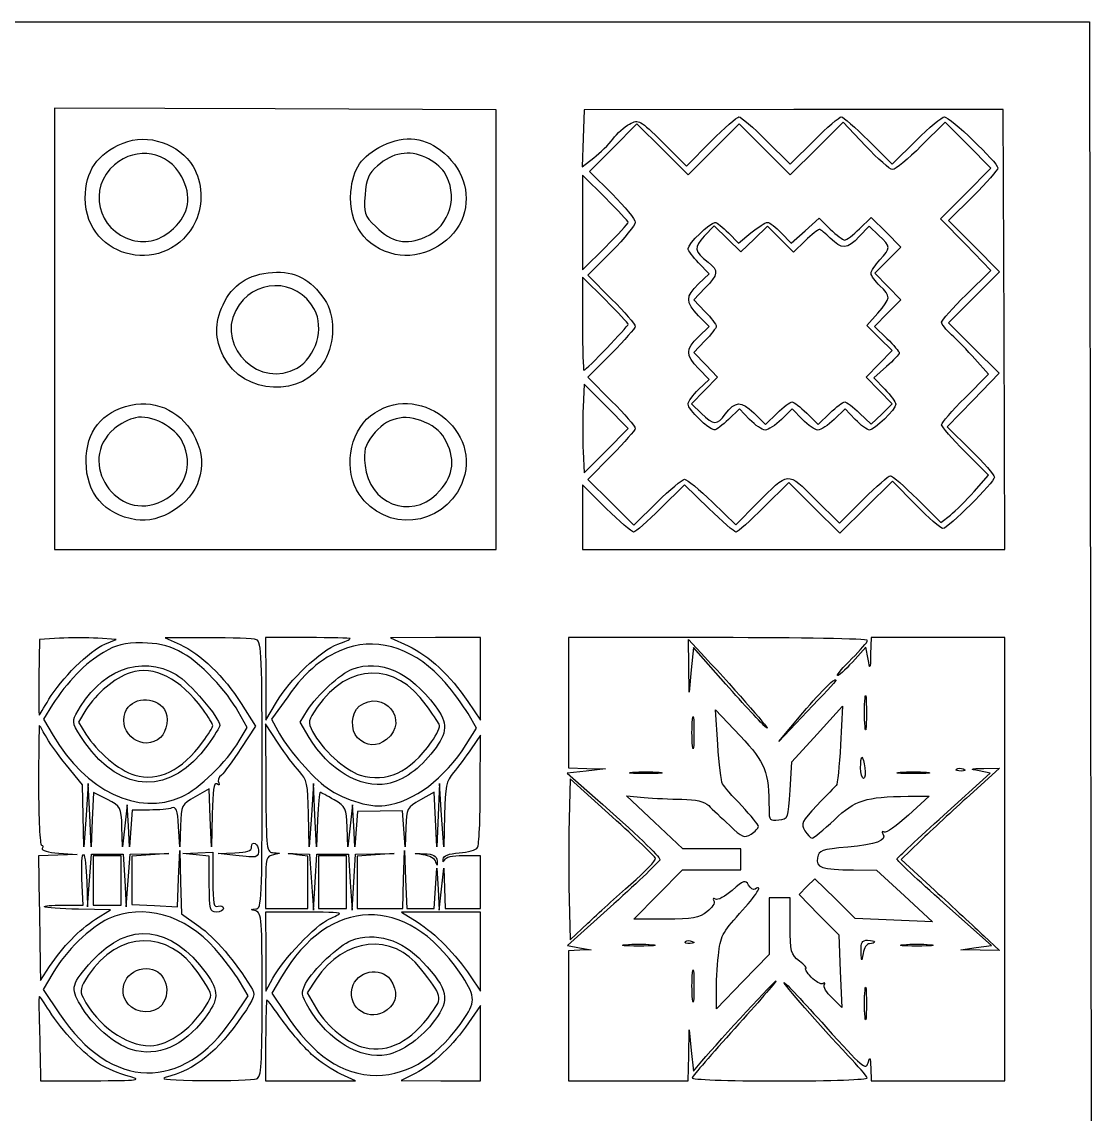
# Model space of a CAD drawing. Extents: x 29 to 164, y -46 to 300.
# Drawn here: x 77.9 to 163.6, y 212.3 to 299.9 of the extents above; entities that cross this region are included whole.
import ezdxf

# ---------------------------------------------------------------- set-up
doc = ezdxf.new("R2010")
doc.units = 0
doc.layers.get('0').update_dxf_attribs({"linetype": 'CONTINUOUS'})

msp = doc.modelspace()

# ---------------------------------------------------------------- linework, layer by layer
at = {"color": 7}
for points in [[(71.787949, 169.835831), (71.787103, 208.076942), (50.619327, 208.149284), (29.451512, 208.221624), (29.451512, 254.080943), (29.451512, 299.940276), (96.479292, 299.940276), (163.507067, 299.940276), (163.546748, 279.126387)], [(98.243136, 292.951127), (80.533646, 293.025831), (80.533689, 275.316387), (80.533734, 257.606942), (98.243181, 257.606914), (115.952623, 257.606858), (115.952623, 275.241626), (115.952623, 292.876395), (98.243136, 292.951127), (98.243136, 292.951127)], [(139.800401, 292.901117), (123.008181, 292.888417), (122.925832, 290.605465), (122.843485, 288.322542), (123.77814, 289.035435)], [(124.779154, 260.91549), (122.86707, 262.812926), (122.86707, 260.209934), (122.86707, 257.606942), (139.802523, 257.606942), (156.737967, 257.606942), (156.665295, 275.260422), (156.592623, 292.91393), (139.800401, 292.90123), (139.800401, 292.901117)], [(145.564214, 289.991942), (143.779517, 291.896942), (141.646526, 289.785045), (139.513536, 287.67312), (137.474271, 289.712373), (135.435013, 291.751654), (133.384372, 289.714687), (131.333734, 287.677748), (129.280519, 289.717256), (127.227302, 291.756763), (125.328872, 289.843663), (123.430445, 287.930591), (125.26542, 286.111923)], [(153.600023, 286.1796), (155.616021, 288.211628), (153.778472, 290.049177), (151.940923, 291.886754), (150.026356, 289.986834)], [(129.304968, 290.256498), (131.207279, 288.36877), (133.167936, 290.344551)], [(137.606095, 290.422924), (139.518181, 288.525488), (141.430265, 290.422924)], [(145.790542, 290.422924), (147.702623, 288.525488), (149.614707, 290.422924)], [(90.738429, 287.512648), (90.738429, 287.512648)], [(111.765842, 287.914392), (111.765842, 287.914392)], [(124.701512, 285.829165), (122.86707, 287.647297), (122.86707, 283.853609), (122.86707, 280.059922), (124.701512, 281.878054)], [(124.701512, 285.829165), (124.701512, 285.829165)], [(153.634313, 278.053039), (155.614892, 279.990523), (153.599459, 282.069033), (151.584025, 284.147572), (153.600023, 286.1796), (153.600023, 286.1796)], [(154.193282, 285.969909), (152.217247, 284.009029), (154.256754, 281.955806), (156.296261, 279.902583), (154.259322, 277.851956), (152.222383, 275.801301), (154.244167, 273.779489), (156.265979, 271.757706), (154.180469, 269.60689), (152.09496, 267.456103), (153.991014, 265.596908)], [(91.867335, 283.972538), (91.867335, 283.972538)], [(113.156763, 283.980722), (113.156763, 283.980722)], [(138.804989, 283.014901), (139.608515, 282.176221), (140.722195, 283.182344), (141.835866, 284.188494), (142.736573, 283.315496)], [(145.084241, 283.349955), (146.020508, 284.257413), (147.209914, 283.068015), (148.399328, 281.878618), (147.348973, 280.828243), (146.298621, 279.777897), (147.34012, 278.711323), (148.381624, 277.64472), (147.334913, 276.572784), (146.288207, 275.500876), (147.277638, 274.541884)], [(140.725734, 282.381961), (139.789747, 281.474786), (138.745, 282.519516), (137.700255, 283.564275), (136.633661, 282.52279), (135.56707, 281.481277), (134.493813, 282.529281), (133.420553, 283.577285), (132.628536, 282.7506)], [(134.566993, 283.019784), (135.365848, 282.185958), (136.377429, 283.019784)], [(146.636475, 282.805718), (145.852549, 283.556768), (145.060329, 282.717411)], [(125.20297, 281.53236), (123.305542, 279.620276), (125.20297, 277.708192)], [(132.182571, 278.916809), (133.031408, 279.730032), (132.182571, 280.605824)], [(124.701512, 277.64472), (122.86707, 279.462852), (122.86707, 275.731564)], [(132.689481, 278.575376), (131.787457, 277.64472), (132.689481, 276.714064)], [(101.373607, 276.881337), (101.373607, 276.881337)], [(124.701512, 277.64472), (124.701512, 277.64472)], [(132.182571, 274.683475), (133.031408, 275.496699), (132.182571, 276.372491)], [(146.654015, 272.502434), (147.695514, 273.569008), (146.685096, 274.579448), (145.674675, 275.58986), (146.547541, 276.583988)], [(132.689481, 274.342043), (131.787457, 273.411387), (132.745799, 272.422621), (133.704144, 271.433856), (132.657096, 270.361581), (131.610052, 269.289306), (132.404556, 268.528124)], [(125.20297, 273.347915), (123.305542, 271.435831), (125.20297, 269.523748)], [(102.201579, 272.774073), (102.201568, 272.774073)], [(145.077301, 268.559535), (146.006631, 267.658795), (146.857582, 268.47405), (147.70853, 269.289306), (146.660523, 270.362568), (145.612516, 271.435831), (146.654015, 272.502434), (146.654015, 272.502434)], [(153.535394, 269.790081), (155.417026, 271.686247), (154.334563, 272.901609)], [(132.182571, 270.450142), (133.031408, 271.263365), (132.182571, 272.139157)], [(147.244867, 272.290118), (146.222664, 271.392623), (147.103753, 270.483557)], [(147.244867, 272.290118), (147.244867, 272.290118)], [(122.92446, 265.467368), (123.008181, 263.755746), (124.768548, 265.545628), (126.528912, 267.335538), (124.768548, 269.113594), (123.008181, 270.89165), (122.92446, 269.035334), (122.92446, 269.035334)], [(136.270543, 268.051338), (135.457308, 268.900178), (134.581527, 268.051338)], [(136.602315, 268.567607), (137.542623, 267.656227), (138.473282, 268.558237)], [(140.503879, 268.051338), (139.690639, 268.900178), (138.814861, 268.051338)], [(140.8453, 268.558237), (141.775959, 267.656227), (142.706615, 268.558237)], [(144.737209, 268.051338), (143.923975, 268.900178), (143.048197, 268.051338)], [(90.808607, 266.230158), (90.808607, 266.230158)], [(111.951282, 266.280704), (111.951282, 266.280704)], [(154.264092, 262.276535), (155.407261, 263.575265), (153.530512, 265.466521)], [(125.2005, 265.160987), (123.300603, 263.24642), (125.141225, 261.405795), (126.981842, 259.56517), (128.852343, 261.408278)], [(92.095131, 263.143945), (92.095131, 263.143945)], [(149.582505, 261.204514), (147.715297, 263.108752), (145.607662, 261.015171), (143.500021, 258.92159), (141.45468, 260.954804), (139.409334, 262.988017), (137.411008, 261.003035)], [(113.158487, 262.828054), (113.158487, 262.828054)], [(132.991104, 260.907023), (131.034471, 262.795993), (129.130908, 260.907023)], [(133.281733, 261.423744), (135.174849, 259.596073), (136.852629, 261.303094)], [(141.52847, 261.664705), (143.469292, 259.738736), (145.381376, 261.636173)], [(149.717774, 261.659879), (151.605954, 259.786178), (152.363438, 260.382005)], [(80.928989, 250.495225), (79.328078, 250.410276), (79.29591, 247.376302)], [(80.928995, 250.495225), (80.928989, 250.495225)], [(84.561494, 250.025776), (85.472628, 250.410276), (84.001266, 250.495225)], [(92.857876, 250.545178), (89.423734, 250.538969), (90.606332, 250.00207)], [(100.853734, 250.551387), (97.46707, 250.551387), (97.473307, 247.235276), (97.479544, 243.919165), (98.334692, 245.385958)], [(100.853759, 250.551387), (100.853734, 250.551387)], [(111.084292, 250.548621), (107.485959, 250.545799), (108.89707, 249.884722)], [(113.672595, 245.426429), (114.682623, 243.926615), (114.682623, 247.238945), (114.682623, 250.551302), (111.084292, 250.54848), (111.084292, 250.548621)], [(133.732623, 250.551387), (121.738181, 250.551387), (121.738181, 245.330276), (121.738181, 240.109165), (123.219848, 240.063162), (124.701512, 240.01716), (123.176366, 239.851496), (121.651223, 239.685831), (123.881921, 237.713578)], [(134.360037, 246.817615), (131.75707, 249.756), (131.594115, 247.966457), (131.43116, 246.176942), (131.393204, 248.293609), (131.355251, 250.410276), (132.685048, 248.979748)], [(145.760474, 248.831581), (145.585959, 249.792886), (144.505683, 248.594825)], [(151.371512, 250.551387), (146.009292, 250.551387), (145.972138, 249.210831)], [(145.981158, 216.04972), (146.009295, 214.991387), (151.371512, 214.991387), (156.733734, 214.991387), (156.733734, 232.771387), (156.733734, 250.551387), (151.371512, 250.551387), (151.371512, 250.551387)], [(93.26876, 247.257289), (93.26876, 247.257289)], [(111.857468, 246.94755), (111.857468, 246.94755)], [(99.233121, 245.81361), (97.937052, 243.99734), (98.434119, 243.074332)], [(80.387063, 245.180359), (79.655848, 244.022035), (80.427838, 242.704734)], [(83.061536, 244.746104), (82.463253, 243.778054), (83.05688, 242.817538)], [(92.429079, 244.804157), (92.429079, 244.804157)], [(95.34457, 242.26458), (95.979341, 243.35472), (95.276563, 244.62472)], [(95.503828, 245.277613), (96.657473, 243.45093), (95.486892, 241.654275)], [(100.954259, 242.551854), (100.239356, 243.771732), (100.834929, 244.735408)], [(110.334109, 245.146493), (110.334109, 245.146493)], [(113.543797, 241.973384), (114.382928, 243.296554), (113.6941, 244.45454)], [(133.711191, 241.973863), (133.531582, 244.765831), (135.504462, 242.663417)], [(140.888745, 244.62472), (138.610264, 242.225831), (140.545885, 244.529047)], [(139.518181, 238.302293), (139.659292, 240.587644), (141.692647, 242.817849), (143.726007, 245.048054), (143.555376, 241.943609)], [(140.888745, 244.62472), (140.888745, 244.62472)], [(98.470362, 242.084861), (97.450834, 243.637084), (97.482194, 238.486528)], [(114.678305, 238.384646), (114.682623, 242.727933), (113.940037, 241.630201)], [(137.599838, 243.334767), (137.599838, 243.334767)], [(145.520167, 243.432726), (145.52006, 243.432726)], [(89.048734, 242.551798), (89.048734, 242.551798)], [(92.823572, 241.94217), (92.823572, 241.94217)], [(107.159388, 242.382493), (107.159388, 242.382493)], [(131.692588, 241.873054), (131.692588, 241.873054)], [(110.93128, 241.474894), (110.93128, 241.474894)], [(84.778932, 237.563097), (83.66191, 238.132932), (83.565732, 235.946048), (83.469548, 233.759136), (83.359422, 236.299136), (83.249296, 238.839136), (83.073734, 236.299136), (82.898175, 233.759136), (82.844846, 236.247603), (82.791512, 238.736097), (81.504725, 240.315751)], [(155.040401, 240.063191), (156.310401, 240.091526), (153.911512, 237.914576)], [(125.255819, 236.168044), (121.879292, 239.221632), (121.799779, 235.99651)], [(127.94707, 239.639603), (127.94707, 239.639603)], [(145.395967, 239.262498), (145.395967, 239.262498)], [(149.395956, 239.639603), (149.395956, 239.639603)], [(151.842879, 236.316719), (155.559802, 239.685831), (154.665101, 239.860358)], [(153.229465, 239.849238), (153.229465, 239.84921)], [(93.176288, 236.386343), (93.118847, 233.759136), (93.023738, 236.089304), (92.928626, 238.419472), (91.813352, 237.782638)], [(101.627957, 235.946528), (101.53177, 233.759306), (101.421638, 236.299306), (101.311512, 238.839306), (101.135956, 236.299306), (100.960397, 233.759306), (100.907063, 236.424979)], [(111.807069, 236.348074), (111.753735, 233.759165), (111.578176, 236.299165), (111.402616, 238.839165), (111.29249, 236.299165), (111.182362, 233.759165), (111.085971, 235.957648), (110.989581, 238.156159), (109.872769, 237.528468)], [(129.539354, 227.973609), (126.974428, 227.973609), (128.934848, 229.949165), (130.895265, 231.92472), (133.231165, 231.92472), (135.56707, 231.92472), (135.56707, 232.771387), (135.56707, 233.618054), (133.233778, 233.618054), (130.90048, 233.618054), (128.647667, 235.737099), (126.394848, 237.856156), (127.805959, 237.732543)], [(148.972623, 237.824378), (150.665956, 237.846674), (148.993626, 236.310708)], [(88.1454, 236.72247), (86.772121, 236.72247), (86.668469, 235.240803), (86.564811, 233.759136), (86.465162, 235.45247), (86.365512, 237.145803), (86.178181, 235.45247), (85.990845, 233.759136), (85.9434, 235.376179)], [(108.703748, 235.329974), (108.651545, 233.759165), (108.549121, 235.205319), (108.4467, 236.651463), (106.638697, 236.634529), (104.830697, 236.617596), (104.728868, 235.188451), (104.627031, 233.759306), (104.527384, 235.452639), (104.427734, 237.145972), (104.240398, 235.452639), (104.053064, 233.759306), (104.00562, 235.354206)], [(125.255819, 236.168044), (125.255819, 236.168044)], [(90.642547, 235.45247), (90.587006, 233.759136), (90.484444, 235.406422)], [(149.960401, 234.250638), (148.408181, 232.763634), (151.085564, 230.298065)], [(80.879129, 233.261903), (82.368181, 233.157992), (80.815959, 233.105902), (79.263734, 233.053809), (79.321742, 229.173141)], [(83.124588, 230.990813), (83.175433, 228.961359), (83.336257, 231.078025), (83.497076, 233.194692), (84.767076, 233.194692), (86.037076, 233.194692), (86.165382, 231.078025), (86.293692, 228.961359), (86.447605, 231.078025), (86.601523, 233.194692), (88.153745, 233.215746), (89.705965, 233.2368), (88.224298, 233.131107), (86.742634, 233.025415), (86.742634, 231.088024), (86.742634, 229.150634), (88.567418, 229.055999), (90.392196, 228.961361), (90.485524, 231.219139), (90.578853, 233.476917), (90.649521, 230.936917), (90.720181, 228.396917), (92.121053, 227.409139)], [(84.76707, 233.053609), (83.638181, 233.053609), (83.638181, 231.078054), (83.638181, 229.102498), (84.76707, 229.102498), (85.895959, 229.102498), (85.895959, 231.078054), (85.895959, 233.053609), (84.76707, 233.053609), (84.76707, 233.053609)], [(92.951512, 230.778794), (92.951512, 233.019536), (91.893181, 233.130241), (90.834848, 233.240945), (92.034292, 233.28839), (93.233734, 233.335831), (93.233734, 231.08691)], [(95.068181, 233.072092), (93.65707, 233.247154), (94.997623, 233.291494)], [(97.467056, 230.917455), (97.46707, 228.820276), (99.160401, 228.820276), (100.853734, 228.820276), (100.853734, 230.919905), (100.853734, 233.019536), (99.936512, 233.132366)], [(100.00707, 233.219957), (100.994848, 233.194726), (101.148176, 230.936948), (101.301508, 228.67917), (101.430399, 230.936948), (101.559292, 233.194726), (102.829292, 233.194726), (104.099292, 233.194726), (104.252621, 230.936948), (104.405955, 228.67917), (104.534846, 230.936948), (104.663734, 233.194726), (106.215959, 233.21578), (107.768181, 233.236833), (106.286512, 233.131141), (104.804848, 233.025449), (104.804848, 230.922868), (104.804848, 228.820284), (106.639292, 228.820284), (108.473734, 228.820284), (108.531183, 231.148618), (108.588624, 233.476951), (108.683704, 231.148618), (108.778782, 228.820284), (109.882178, 228.820284), (110.985565, 228.820284), (111.087397, 230.443062), (111.189231, 232.06584), (111.290038, 230.372506), (111.390845, 228.679173), (111.578181, 230.372506), (111.765512, 232.06584), (111.812959, 230.443062), (111.860401, 228.820276), (113.271512, 228.820276), (114.682623, 228.820276), (114.682623, 230.936942), (114.682623, 233.053609), (113.292207, 233.053609), (113.292207, 233.053609)], [(102.829292, 233.053609), (101.700401, 233.053609), (101.700401, 230.936942), (101.700401, 228.820276), (102.829292, 228.820276), (103.958181, 228.820276), (103.958181, 230.936942), (103.958181, 233.053609), (102.829292, 233.053609), (102.829292, 233.053609)], [(163.617303, 233.265679), (163.648178, 208.218861), (142.857372, 208.218578)], [(96.690959, 232.991975), (96.690959, 232.991975)], [(111.121029, 232.543735), (111.121029, 232.543735)], [(144.598181, 231.917236), (146.432623, 231.902193), (148.679744, 229.829474), (150.926871, 227.756758), (147.83308, 227.894293), (147.83308, 227.894429)], [(81.214561, 229.10247), (82.836117, 229.10247), (82.743263, 231.193138)], [(147.83308, 227.894429), (144.739292, 228.031961), (143.116015, 229.617223), (141.492735, 231.202485), (140.866577, 230.576325), (140.240416, 229.950164), (141.824826, 228.326886), (143.409241, 226.703609), (143.538022, 223.798608), (143.6668, 220.893607), (142.872525, 221.654575)], [(139.518181, 227.429648), (139.518181, 229.666942), (138.671512, 229.666942), (137.824848, 229.666942), (137.824848, 227.403537), (137.824848, 225.140129), (135.716758, 222.958537), (133.608668, 220.776942), (133.600088, 222.076099)], [(83.832869, 227.964457), (85.01533, 228.728624), (82.451276, 228.768434)], [(125.370644, 229.191725), (121.665334, 225.856942), (122.61898, 225.682428), (123.572623, 225.507913), (122.655401, 225.470761), (121.738181, 225.433609), (121.738181, 220.212498), (121.738181, 214.991387), (126.535959, 214.991387), (131.333734, 214.991387), (131.381178, 217.037498), (131.428623, 219.083609), (131.592845, 217.43483), (131.75707, 215.786048), (132.442622, 216.588164)], [(121.799779, 229.535162), (121.879292, 226.298936), (123.290401, 227.637556)], [(154.758178, 225.482538), (153.205956, 225.518386), (154.432522, 225.687663), (155.659088, 225.856942), (151.843246, 229.243609)], [(93.515959, 228.538054), (93.515959, 228.538054)], [(96.690965, 228.625706), (96.690959, 228.625732)], [(100.430401, 228.538054), (97.46707, 228.538054), (97.479544, 225.363054), (97.492018, 222.188054), (98.040605, 223.22664)], [(100.430401, 228.538054), (100.430401, 228.538054)], [(111.522925, 228.538054), (108.36323, 228.538054), (109.617925, 227.741701)], [(113.864703, 223.417256), (114.68021, 222.188054), (114.681339, 225.363054), (114.682468, 228.538054), (111.52277, 228.538054), (111.522928, 228.538054)], [(155.036675, 226.639595), (156.310401, 225.446693), (154.758178, 225.482538), (154.758178, 225.482538)], [(93.394699, 225.615942), (93.394699, 225.615942)], [(127.382623, 225.810717), (127.382623, 225.810717)], [(131.498363, 226.020324), (131.498363, 226.020335)], [(145.886924, 225.998054), (145.886924, 225.998054)], [(149.678178, 225.810717), (149.678178, 225.810717)], [(79.392295, 224.168624), (79.404853, 223.044776), (80.149144, 224.168624)], [(80.407468, 223.649956), (79.638257, 222.337389), (80.945138, 220.371553)], [(92.047814, 223.663099), (92.047814, 223.663099)], [(109.893309, 224.017618), (109.893309, 224.017618)], [(113.012418, 223.70622), (113.012418, 223.70622)], [(94.856898, 220.031873), (96.056732, 221.817072), (95.362432, 222.990341)], [(98.736596, 223.341597), (97.965559, 222.02592), (98.994891, 220.475631)], [(101.516347, 223.161562), (100.790062, 222.064071), (101.546327, 220.773607)], [(89.137586, 221.082682), (89.137586, 221.082682)], [(109.461512, 215.598944), (108.332623, 215.016333), (111.507623, 215.003858), (114.682623, 214.991384), (114.682623, 218.021505), (114.682623, 221.051627), (113.7239, 219.644283), (113.7239, 219.644283)], [(131.692588, 221.553054), (131.692588, 221.553054)], [(92.586833, 220.025991), (92.586833, 220.025991)], [(107.21314, 220.693653), (107.21314, 220.693653)], [(145.521477, 220.141942), (145.521477, 220.141942)], [(111.015907, 219.836951), (111.015907, 219.836951)], [(97.46707, 218.236942), (97.46707, 214.991387), (101.065401, 214.997596), (104.663734, 215.003805), (103.496178, 215.533976)], [(79.378446, 217.037498), (79.404862, 214.991387), (83.567637, 215.010437)], [(101.154168, 217.125199), (101.154168, 217.125176)], [(84.152339, 216.346367), (84.152339, 216.346364)]]:
    msp.add_lwpolyline(points, dxfattribs=at)
for points in [[(126.643624, 291.738418), (127.387302, 292.136041), (127.441125, 292.106069), (129.304968, 290.256498)], [(133.167936, 290.344551), (134.246301, 291.431248), (135.255816, 292.32036), (135.411306, 292.32036)], [(135.411306, 292.32036), (135.566793, 292.32036), (136.55445, 291.466525), (137.606095, 290.422924)], [(141.430265, 290.422924), (142.481907, 291.466525), (143.462973, 292.32036), (143.610401, 292.32036)], [(143.610401, 292.32036), (143.757831, 292.32036), (144.738897, 291.466525), (145.790542, 290.422924)], [(149.614707, 290.422924), (150.666351, 291.466525), (151.688306, 292.32036), (151.885721, 292.32036)], [(151.885721, 292.32036), (152.316759, 292.32036), (156.167709, 288.634058), (156.16864, 288.220575)], [(86.032721, 290.219978), (87.981841, 291.034387), (90.575867, 290.16486), (91.656933, 288.33479)], [(106.868951, 290.023495), (108.624122, 290.903633), (110.315113, 290.693067), (111.773239, 289.412822)], [(125.298691, 290.540441), (125.620938, 290.976136), (126.226152, 291.515209), (126.643624, 291.738418)], [(83.008605, 285.795665), (83.008605, 287.972642), (83.949862, 289.349718), (86.032721, 290.219978)], [(90.738429, 287.512648), (89.648434, 289.545072), (87.146799, 289.994426), (85.348075, 288.480896)], [(104.303426, 286.303129), (104.459718, 288.187752), (105.121273, 289.14711), (106.868951, 290.023495)], [(123.77814, 289.035435), (124.292196, 289.427526), (124.976447, 290.104775), (125.298691, 290.540441)], [(147.730354, 288.086942), (147.520558, 288.086942), (146.545797, 288.944192), (145.564214, 289.991942)], [(110.301876, 289.058803), (108.979479, 289.686324), (107.621451, 289.455015), (106.442293, 288.401451)], [(111.773239, 289.412822), (113.459266, 287.932482), (113.982762, 285.877086), (113.156763, 283.980722)], [(150.026356, 289.986834), (148.973351, 288.941906), (147.940144, 288.086942), (147.730354, 288.086942)], [(85.348075, 288.480896), (83.175337, 286.652661), (83.98974, 283.183783), (86.767292, 282.435866)], [(91.656933, 288.33479), (92.395746, 287.084066), (92.482388, 285.287862), (91.867335, 283.972538)], [(106.442293, 288.401451), (105.708868, 287.746131), (105.543469, 287.361264), (105.435448, 286.05864)], [(111.765842, 287.914392), (111.530655, 288.27335), (110.871872, 288.788321), (110.301876, 289.058803)], [(90.089598, 283.378516), (91.346043, 284.541244), (91.569258, 285.963502), (90.738429, 287.512648)], [(110.285078, 282.685435), (112.272911, 283.564726), (112.979937, 286.061434), (111.765842, 287.914392)], [(156.16864, 288.220575), (156.168923, 288.061176), (155.280092, 287.048393), (154.193282, 285.969909)], [(91.867335, 283.972538), (89.735251, 279.412955), (83.008605, 280.797284), (83.008605, 285.795665)], [(107.860324, 281.290015), (105.41604, 281.847912), (104.089062, 283.718171), (104.303426, 286.303129)], [(105.435448, 286.05864), (105.312783, 284.579513), (105.356556, 284.449606), (106.293178, 283.512967)], [(126.535959, 283.853609), (126.535959, 283.940195), (125.710459, 284.829195), (124.701512, 285.829165)], [(125.26542, 286.111923), (126.274661, 285.111643), (127.100401, 284.102275), (127.100401, 283.868849)], [(113.156763, 283.980722), (112.333092, 282.08972), (109.860337, 280.833493), (107.860324, 281.290015)], [(127.100401, 283.868849), (127.100401, 283.635423), (126.24656, 282.584004), (125.20297, 281.53236)], [(86.767292, 282.435866), (87.976024, 282.110379), (89.047893, 282.414417), (90.089598, 283.378516)], [(106.293178, 283.512967), (107.562859, 282.243306), (108.735851, 282.000115), (110.285078, 282.685435)], [(124.701512, 281.878054), (125.710459, 282.878023), (126.535959, 283.767023), (126.535959, 283.853609)], [(131.333734, 281.76556), (131.333734, 282.131433), (133.105237, 283.853609), (133.481592, 283.853609)], [(133.481592, 283.853609), (133.639187, 283.853609), (134.127621, 283.478395), (134.566993, 283.019784)], [(136.377429, 283.019784), (136.933799, 283.478395), (137.52681, 283.853609), (137.695237, 283.853609)], [(137.695237, 283.853609), (137.863662, 283.853609), (138.363051, 283.476193), (138.804989, 283.014901)], [(141.847121, 283.289165), (141.745149, 283.289165), (141.240527, 282.88093), (140.725734, 282.381961)], [(142.73808, 282.583609), (142.350022, 282.971665), (141.949094, 283.289165), (141.847121, 283.289165)], [(142.736573, 283.315496), (143.231957, 282.835351), (143.752181, 282.442498), (143.892623, 282.442498)], [(143.892623, 282.442498), (144.033068, 282.442498), (144.569293, 282.850845), (145.084241, 283.349955)], [(132.628536, 282.7506), (131.778482, 281.86335), (131.826471, 281.544213), (132.943236, 280.65812)], [(145.060329, 282.717411), (144.094496, 281.694101), (143.653013, 281.668673), (142.73808, 282.583609)], [(146.714848, 280.863606), (147.59684, 281.815287), (147.593885, 281.888468), (146.636475, 282.805718)], [(132.182571, 280.605824), (131.71571, 281.087493), (131.333734, 281.609378), (131.333734, 281.76556)], [(132.943236, 280.65812), (133.799281, 279.978896), (133.763261, 279.68324), (132.689481, 278.575376)], [(146.009292, 279.769374), (146.009292, 279.95248), (146.326792, 280.444873), (146.714848, 280.863606)], [(94.053719, 277.249299), (94.786535, 278.862932), (96.075627, 279.707285), (98.013063, 279.842667)], [(98.013063, 279.842667), (99.824453, 279.969272), (101.075338, 279.317282), (102.187584, 277.666818)], [(146.714848, 278.773609), (146.326792, 279.138156), (146.009292, 279.586268), (146.009292, 279.769374)], [(101.373607, 276.881337), (99.997816, 279.452015), (96.413718, 279.40003), (95.06392, 276.789813)], [(132.182571, 276.372491), (131.118458, 277.470363), (131.118458, 277.897309), (132.182571, 278.916809)], [(146.547541, 276.583988), (147.60253, 277.785549), (147.613517, 277.929341), (146.714848, 278.773609)], [(163.546748, 279.126387), (163.568479, 267.678748), (163.600342, 247.041417), (163.617303, 233.265679)], [(151.653734, 275.846965), (151.653734, 275.99468), (152.544992, 276.987425), (153.634313, 278.053039)], [(94.074014, 273.141695), (93.380134, 274.501809), (93.37395, 275.752505), (94.053722, 277.249299)], [(99.989739, 272.176044), (101.51835, 273.079014), (102.18871, 275.358297), (101.373607, 276.881337)], [(102.187584, 277.666818), (103.046649, 276.392049), (103.052795, 274.242701), (102.201582, 272.774073)], [(126.530625, 275.677321), (126.53356, 275.759419), (125.710459, 276.64475), (124.701512, 277.64472)], [(125.20297, 277.708192), (126.24656, 276.656547), (127.100401, 275.675486), (127.100401, 275.528054)], [(95.06392, 276.789813), (93.513981, 273.792556), (97.076881, 270.455363), (99.989739, 272.176044)], [(132.689481, 276.714064), (133.1856, 276.202198), (133.591512, 275.668487), (133.591512, 275.528054)], [(122.86707, 275.731564), (122.86707, 273.679357), (122.91835, 272.000276), (122.981023, 272.000276)], [(122.981023, 272.000276), (123.146058, 272.000276), (126.524281, 275.499775), (126.530625, 275.677321)], [(127.100401, 275.528054), (127.100401, 275.380621), (126.24656, 274.39956), (125.20297, 273.347915)], [(133.591512, 275.528054), (133.591512, 275.38762), (133.1856, 274.853909), (132.689481, 274.342043)], [(152.452931, 274.847672), (152.01337, 275.249585), (151.653734, 275.69925), (151.653734, 275.846965)], [(132.182571, 272.139157), (131.118458, 273.23703), (131.118458, 273.663976), (132.182571, 274.683475)], [(147.277638, 274.541884), (147.821828, 274.014439), (148.26707, 273.493965), (148.26707, 273.385253)], [(154.334563, 272.901609), (153.739215, 273.570024), (152.892492, 274.44576), (152.452931, 274.847672)], [(148.26707, 273.385253), (148.26707, 273.276569), (147.807079, 272.783753), (147.244867, 272.290118)], [(102.201568, 272.774073), (100.445149, 269.743712), (95.697994, 269.958426), (94.074014, 273.141695)], [(105.865267, 268.338104), (109.595522, 271.272312), (115.060462, 267.143542), (113.158487, 262.828054)], [(131.333734, 269.262382), (131.333734, 269.468376), (131.71571, 270.002848), (132.182571, 270.450142)], [(147.103753, 270.483557), (147.588354, 269.9836), (147.984848, 269.43688), (147.984848, 269.268675)], [(83.075845, 264.662498), (83.075845, 267.118283), (84.291828, 268.653685), (86.6657, 269.195354)], [(86.6657, 269.195354), (88.776669, 269.677022), (90.919952, 268.571022), (91.851881, 266.519125)], [(122.92446, 269.035334), (122.878418, 268.014367), (122.878418, 266.408776), (122.92446, 265.467368)], [(125.20297, 269.523748), (126.24656, 268.472103), (127.100401, 267.491042), (127.100401, 267.343609)], [(133.436967, 267.210767), (133.003725, 267.224032), (131.333734, 268.853103), (131.333734, 269.262382)], [(134.319783, 268.466176), (135.129781, 269.544801), (135.573759, 269.564529), (136.602315, 268.567607)], [(138.473282, 268.558237), (138.985142, 269.054356), (139.51885, 269.460276), (139.659292, 269.460276)], [(139.659292, 269.460276), (139.799732, 269.460276), (140.333436, 269.054356), (140.8453, 268.558237)], [(142.706615, 268.558237), (143.218476, 269.054356), (143.752181, 269.460276), (143.892623, 269.460276)], [(143.892623, 269.460276), (144.033068, 269.460276), (144.566172, 269.054948), (145.077301, 268.559535)], [(147.984848, 269.268675), (147.984848, 268.868823), (146.277161, 267.202498), (145.867405, 267.202498)], [(151.653734, 267.625831), (151.653734, 267.773264), (152.500485, 268.747157), (153.535394, 269.790081)], [(87.021995, 268.189655), (86.550463, 268.086079), (85.790416, 267.686453), (85.33301, 267.301558)], [(90.808607, 266.230158), (90.231451, 267.446423), (88.266849, 268.463072), (87.021995, 268.189655)], [(104.954053, 262.049967), (103.698604, 263.897506), (104.146133, 266.985836), (105.865267, 268.338104)], [(110.215539, 267.83699), (108.571222, 268.564361), (107.136551, 268.196231), (106.046626, 266.767255)], [(132.404556, 268.528124), (133.384973, 267.588832), (133.654374, 267.580111), (134.319783, 268.466176)], [(85.33301, 267.301558), (82.206191, 264.670513), (85.559231, 259.658529), (89.202703, 261.517272)], [(111.951282, 266.280704), (111.614593, 266.990239), (111.112898, 267.440044), (110.215539, 267.83699)], [(127.100401, 267.343609), (127.100401, 267.196176), (126.245448, 266.213986), (125.2005, 265.160987)], [(134.581527, 268.051338), (134.09985, 267.584486), (133.584798, 267.206223), (133.436967, 267.210767)], [(137.511432, 267.202498), (137.276225, 267.202498), (136.717823, 267.584486), (136.270543, 268.051338)], [(138.814861, 268.051338), (138.333184, 267.584486), (137.746644, 267.202498), (137.511432, 267.202498)], [(141.744765, 267.202498), (141.509561, 267.202498), (140.951159, 267.584486), (140.503879, 268.051338)], [(143.048197, 268.051338), (142.56652, 267.584486), (141.979975, 267.202498), (141.744765, 267.202498)], [(145.867405, 267.202498), (145.693076, 267.202498), (145.184492, 267.584486), (144.737209, 268.051338)], [(153.530512, 265.466521), (152.498284, 266.506707), (151.653734, 267.478398), (151.653734, 267.625831)], [(91.851881, 266.519125), (92.41584, 265.277404), (92.477548, 264.42117), (92.095131, 263.143945)], [(106.046626, 266.767255), (105.403464, 265.924031), (105.3172, 265.586098), (105.43422, 264.368253)], [(89.202703, 261.517272), (91.04212, 262.45569), (91.693119, 264.366165), (90.808607, 266.230158)], [(111.168327, 262.069835), (112.502637, 263.400654), (112.732171, 264.635122), (111.951282, 266.280704)], [(153.991014, 265.596908), (155.033853, 264.574275), (155.887067, 263.599677), (155.887067, 263.43105)], [(87.052774, 260.001118), (84.532964, 260.426822), (83.075845, 262.134718), (83.075845, 264.662498)], [(105.43422, 264.368253), (105.728237, 261.308372), (109.064182, 259.971203), (111.168327, 262.069835)], [(136.852629, 261.303094), (139.417061, 263.912238), (139.274671, 263.901232), (141.52847, 261.664705)], [(92.095131, 263.143945), (91.534144, 261.270328), (88.976409, 259.676111), (87.052774, 260.001118)], [(128.852343, 261.408278), (129.881119, 262.421992), (130.872642, 263.251387), (131.055731, 263.251387)], [(131.055731, 263.251387), (131.238817, 263.251387), (132.240517, 262.428935), (133.281733, 261.423744)], [(145.381376, 261.636173), (146.433018, 262.679774), (147.414082, 263.533609), (147.561512, 263.533609)], [(147.561512, 263.533609), (147.708942, 263.533609), (148.679256, 262.690442), (149.717774, 261.659879)], [(155.887067, 263.43105), (155.887067, 263.020952), (152.179599, 259.300276), (151.770969, 259.300276)], [(113.158487, 262.828054), (111.647077, 259.398715), (107.051752, 258.962907), (104.954053, 262.049967)], [(152.363438, 260.382005), (152.780055, 260.709694), (153.635329, 261.562259), (154.264092, 262.276535)], [(151.770969, 259.300276), (151.59427, 259.300276), (150.609455, 260.157187), (149.582505, 261.204514)], [(126.959292, 259.018054), (126.811862, 259.018054), (125.830796, 259.871889), (124.779154, 260.91549)], [(129.130908, 260.907023), (128.083948, 259.868079), (127.10672, 259.018054), (126.959292, 259.018054)], [(135.180214, 259.018054), (135.052356, 259.018054), (134.067254, 259.868079), (132.991104, 260.907023)], [(137.411008, 261.003035), (136.311928, 259.911287), (135.308072, 259.018054), (135.180214, 259.018054)], [(111.857468, 246.94755), (109.623871, 249.545547), (106.629903, 250.609186), (104.029013, 249.728709)], [(80.090061, 245.603241), (81.027549, 247.202933), (83.375633, 249.52534), (84.561494, 250.025776)], [(84.001266, 250.495225), (83.192019, 250.541932), (81.809497, 250.541932), (80.928995, 250.495225)], [(87.589292, 250.128054), (86.105399, 250.128054), (85.507641, 249.982737), (84.46124, 249.367549)], [(93.26876, 247.257289), (91.217787, 249.398707), (89.774841, 250.128054), (87.589292, 250.128054)], [(90.606332, 250.00207), (92.25431, 249.25387), (94.143675, 247.431251), (95.503828, 245.277613)], [(96.738429, 250.380078), (96.492904, 250.474312), (94.746654, 250.548593), (92.857876, 250.545178)], [(97.184848, 239.514522), (97.184848, 249.005938), (97.134635, 250.228045), (96.738429, 250.380078)], [(98.334689, 245.385958), (99.359898, 247.144428), (101.894733, 249.534343), (103.257209, 250.027018)], [(104.029013, 249.728709), (102.167154, 249.098394), (100.75374, 247.944557), (99.233121, 245.81361)], [(104.240426, 250.466974), (104.240426, 250.5134), (102.716426, 250.551387), (100.853759, 250.551387)], [(103.257209, 250.027018), (103.797975, 250.22257), (104.240426, 250.420549), (104.240426, 250.466974)], [(108.89707, 249.884722), (110.560107, 249.105647), (112.269674, 247.509652), (113.672595, 245.426429)], [(145.72707, 250.327923), (145.72707, 250.450831), (140.32957, 250.551387), (133.732623, 250.551387)], [(144.462988, 248.863867), (145.158229, 249.546196), (145.72707, 250.205016), (145.72707, 250.327923)], [(84.46124, 249.367549), (83.037339, 248.530478), (81.512794, 246.963637), (80.387063, 245.180359)], [(82.244963, 244.382828), (84.125839, 247.934143), (87.45165, 249.254886), (90.304078, 247.583228)], [(104.414639, 248.023974), (106.632745, 248.86731), (109.058981, 247.789786), (111.051986, 245.076276)], [(132.685048, 248.979748), (135.233912, 246.23779), (138.232089, 242.794199), (137.599838, 243.334767)], [(143.312157, 247.509991), (143.249864, 247.572306), (143.767742, 248.181539), (144.462988, 248.863867)], [(145.972138, 249.210831), (145.937921, 247.976137), (145.921208, 247.946194), (145.760474, 248.831581)], [(92.429079, 244.804157), (90.627245, 247.291523), (88.508597, 248.358548), (86.613495, 247.733116)], [(100.834929, 244.735408), (101.568761, 245.922773), (103.461552, 247.661629), (104.414639, 248.023974)], [(110.334109, 245.146493), (107.875849, 248.625559), (104.081456, 248.546424), (101.599043, 244.964318)], [(144.505683, 248.594825), (143.911534, 247.935864), (143.374446, 247.447704), (143.312157, 247.509991)], [(79.29591, 247.376302), (79.278215, 245.707607), (79.283408, 244.342357), (79.307481, 244.342413)], [(86.613495, 247.733116), (85.361407, 247.319886), (83.88477, 246.078108), (83.061536, 244.746104)], [(90.304078, 247.583228), (91.32918, 246.982489), (93.798181, 244.09688), (93.798181, 243.499557)], [(95.276563, 244.62472), (94.890037, 245.32322), (93.986528, 246.507876), (93.26876, 247.257289)], [(140.545885, 244.529047), (142.110573, 246.390867), (143.242261, 247.490292), (143.17715, 247.085303)], [(143.17715, 247.085303), (143.171703, 247.05138), (142.141911, 245.944109), (140.888745, 244.62472)], [(104.969474, 245.044131), (106.908868, 246.51163), (109.069799, 243.885213), (107.159388, 242.382493)], [(113.6941, 244.45454), (113.315245, 245.091403), (112.48876, 246.213264), (111.857468, 246.94755)], [(137.599838, 243.334767), (137.249583, 243.634233), (135.791671, 245.201526), (134.360037, 246.817615)], [(145.522033, 245.690504), (145.582674, 246.268495), (145.631456, 245.725387), (145.630429, 244.483609)], [(79.307478, 244.342413), (79.331524, 244.34247), (79.6837, 244.909821), (80.090061, 245.603241)], [(86.207687, 244.558257), (86.662412, 245.781606), (88.592725, 245.926555), (89.348858, 244.794138)], [(145.52006, 243.432726), (145.460441, 244.096541), (145.461279, 245.112541), (145.522036, 245.690504)], [(89.048734, 242.551798), (87.679358, 241.312532), (85.558085, 242.810652), (86.207687, 244.558257)], [(89.348858, 244.794138), (89.730597, 244.222441), (89.570151, 243.023674), (89.048734, 242.551798)], [(93.233734, 243.495831), (93.233734, 243.604487), (92.87164, 244.193231), (92.429079, 244.804157)], [(101.599043, 244.964318), (100.856347, 243.892608), (100.836072, 243.784178), (101.234359, 243.013965)], [(104.828363, 242.524902), (104.244298, 243.079441), (104.327122, 244.558059), (104.969474, 245.044131)], [(111.384611, 243.601636), (111.283798, 243.776276), (110.811073, 244.471445), (110.334109, 245.146493)], [(111.051986, 245.076276), (112.093764, 243.657855), (112.07067, 242.968725), (110.93128, 241.474894)], [(131.692588, 243.98972), (131.753477, 244.571804), (131.803292, 244.095554), (131.803292, 242.931387)], [(145.630429, 244.483609), (145.6293, 243.241831), (145.579787, 242.76894), (145.520167, 243.432726)], [(82.975148, 242.145878), (82.006217, 243.552727), (81.929608, 243.787423), (82.244963, 244.382828)], [(110.768387, 242.180422), (111.208126, 242.787454), (111.485429, 243.426997), (111.384611, 243.601636)], [(131.692588, 241.873054), (131.631704, 242.455137), (131.631704, 243.407637), (131.692588, 243.98972)], [(79.327045, 243.495972), (79.292224, 243.496057), (79.263734, 241.337198), (79.263734, 238.698477)], [(79.804141, 242.695618), (79.57656, 243.135716), (79.361863, 243.495888), (79.327045, 243.495972)], [(81.504725, 240.315751), (80.796991, 241.184572), (80.031728, 242.255521), (79.804141, 242.695618)], [(80.427838, 242.704734), (83.049429, 238.231314), (87.245049, 236.226972), (90.733443, 237.78148)], [(83.05688, 242.817538), (83.934557, 241.397424), (85.709608, 239.905428), (86.971113, 239.527476)], [(92.417446, 242.171447), (92.866405, 242.791207), (93.233734, 243.387176), (93.233734, 243.495831)], [(93.798181, 243.499557), (93.798181, 243.396941), (93.359608, 242.696098), (92.823572, 241.94217)], [(98.434119, 243.074332), (99.127045, 241.787653), (100.945005, 239.634777), (102.141641, 238.68383)], [(101.234359, 243.013965), (101.951539, 241.627097), (103.859793, 239.879069), (105.043901, 239.524316)], [(131.803292, 242.931387), (131.803292, 241.76722), (131.753477, 241.29097), (131.692588, 241.873054)], [(92.823572, 241.94217), (89.938236, 237.883871), (85.852294, 237.968396), (82.975148, 242.145878)], [(86.971113, 239.527476), (88.856414, 238.962637), (90.763719, 239.888552), (92.417446, 242.171447)], [(90.733443, 237.78148), (92.105291, 238.39283), (94.37508, 240.599582), (95.34457, 242.26458)], [(100.171812, 239.811646), (99.796758, 240.208196), (99.031103, 241.231139), (98.470362, 242.084861)], [(107.217134, 238.82305), (105.077822, 238.42173), (102.46196, 239.979145), (100.954259, 242.551854)], [(107.159388, 242.382493), (106.374441, 241.765047), (105.577392, 241.81373), (104.828363, 242.524902)], [(105.043901, 239.524316), (107.179034, 238.884602), (108.98941, 239.724609), (110.768387, 242.180422)], [(107.053682, 237.08061), (109.342733, 237.387639), (111.819952, 239.25516), (113.543797, 241.973384)], [(134.093929, 238.822288), (133.982206, 239.020069), (133.809971, 240.438292), (133.711191, 241.973863)], [(135.504462, 242.663417), (137.574155, 240.45785), (137.814338, 239.847629), (137.822395, 236.774314)], [(143.555376, 241.943609), (143.461534, 240.236165), (143.308522, 238.771996), (143.215352, 238.689869)], [(95.486892, 241.654275), (94.843072, 240.666102), (94.13763, 239.709312), (93.91924, 239.528041)], [(110.93128, 241.474894), (109.826673, 240.026643), (108.470164, 239.058141), (107.217134, 238.82305)], [(113.940037, 241.630201), (113.531619, 241.026472), (112.896619, 240.173511), (112.528926, 239.73474)], [(145.162623, 240.109165), (145.162623, 240.574831), (145.21171, 240.955831), (145.271702, 240.955831)], [(145.271702, 240.955831), (145.331696, 240.955831), (145.436703, 240.574831), (145.505046, 240.109165)], [(145.395967, 239.262498), (145.267629, 239.262498), (145.162623, 239.643498), (145.162623, 240.109165)], [(145.505046, 240.109165), (145.573392, 239.643498), (145.524293, 239.262498), (145.395967, 239.262498)], [(152.859049, 239.997461), (152.952831, 240.091244), (153.196248, 240.101262), (153.399984, 240.019757)], [(154.665101, 239.860358), (153.866215, 240.016172), (153.906403, 240.037904), (155.040401, 240.063191)], [(93.91924, 239.528041), (93.700857, 239.346798), (93.603897, 239.066269), (93.703781, 238.904668)], [(96.690959, 228.787538), (97.152065, 228.818103), (97.184848, 229.530147), (97.184848, 239.514522)], [(100.907063, 236.424979), (100.859198, 238.817349), (100.783819, 239.164567), (100.171812, 239.811646)], [(112.528926, 239.73474), (111.943667, 239.036325), (111.853757, 238.614516), (111.807069, 236.348074)], [(127.94707, 239.639603), (126.782901, 239.639603), (126.306651, 239.689416), (126.888734, 239.750319)], [(126.888734, 239.750319), (127.47082, 239.811194), (128.42332, 239.811194), (129.005401, 239.750319)], [(129.005401, 239.750319), (129.587484, 239.689416), (129.111234, 239.639603), (127.94707, 239.639603)], [(149.395956, 239.639603), (148.231792, 239.639603), (147.755542, 239.689416), (148.337623, 239.750319)], [(148.337623, 239.750319), (148.919709, 239.811194), (149.872206, 239.811194), (150.454289, 239.750319)], [(150.454289, 239.750319), (151.036373, 239.689416), (150.560123, 239.639603), (149.395956, 239.639603)], [(153.229465, 239.84921), (152.931975, 239.837074), (152.765266, 239.903679), (152.859049, 239.997461)], [(153.399984, 240.019757), (153.625113, 239.929671), (153.558254, 239.862785), (153.229465, 239.849238)], [(79.263734, 238.698477), (79.263734, 236.059756), (79.36648, 233.900665), (79.49206, 233.900518)], [(93.559562, 238.812184), (93.323619, 238.958008), (93.21789, 238.288803), (93.176288, 236.386343)], [(93.703781, 238.904668), (93.80925, 238.734009), (93.748784, 238.695231), (93.559562, 238.812184)], [(97.482194, 238.486528), (97.513086, 233.413505), (97.522767, 233.335394), (98.125314, 233.297539)], [(102.141641, 238.68383), (103.460443, 237.635769), (105.712525, 236.900721), (107.053682, 237.08061)], [(114.461998, 233.708057), (114.57859, 233.891389), (114.675926, 235.99586), (114.678305, 238.384646)], [(135.637623, 237.048521), (134.90032, 237.826326), (134.205658, 238.624506), (134.093929, 238.822288)], [(138.600959, 235.927647), (139.362818, 236.015306), (139.379661, 236.058909), (139.518181, 238.302293)], [(143.215352, 238.689869), (143.122184, 238.607771), (142.431581, 237.893607), (141.680678, 237.102877)], [(85.9434, 235.376179), (85.896958, 236.95917), (85.872433, 237.005228), (84.778932, 237.563097)], [(91.813352, 237.782638), (90.722749, 237.159886), (90.696852, 237.108352), (90.642547, 235.45247)], [(101.837247, 238.13375), (101.77504, 238.13375), (101.680857, 237.1495), (101.627957, 235.946528)], [(102.954266, 237.541422), (102.402118, 237.86722), (101.899458, 238.13375), (101.837247, 238.13375)], [(104.00562, 235.354206), (103.960741, 236.862932), (103.903941, 236.981098), (102.954266, 237.541422)], [(109.872769, 237.528468), (108.794714, 236.922565), (108.754141, 236.846281), (108.703748, 235.329974)], [(123.881921, 237.713578), (127.203121, 234.777152), (129.075959, 232.984659), (129.075959, 232.742358)], [(127.805959, 237.732543), (128.58207, 237.664556), (129.94732, 237.599983), (130.839848, 237.589061)], [(130.839848, 237.589061), (131.977466, 237.575232), (132.618692, 237.421506), (132.984649, 237.075276)], [(143.064718, 235.946387), (144.785091, 237.551441), (145.498947, 237.778348), (148.972623, 237.824378)], [(153.911512, 237.914576), (152.592123, 236.717277), (150.814123, 235.06849), (149.960401, 234.250638)], [(89.950282, 236.888078), (89.712902, 236.797005), (88.900706, 236.72247), (88.1454, 236.72247)], [(90.484444, 235.406422), (90.401129, 236.74454), (90.300878, 237.022641), (89.950282, 236.888078)], [(132.984649, 237.075276), (133.27176, 236.803637), (134.018333, 236.094412), (134.643701, 235.499254)], [(136.978181, 235.399643), (136.978181, 235.528729), (136.374928, 236.270717), (135.637623, 237.048521)], [(137.822395, 236.774314), (137.824653, 235.920225), (137.892748, 235.846153), (138.600959, 235.927647)], [(141.680678, 237.102877), (140.432996, 235.788963), (140.347686, 235.613432), (140.69023, 235.064925)], [(121.799779, 235.99651), (121.756046, 234.222689), (121.756046, 231.315086), (121.799779, 229.535162)], [(128.720616, 232.849627), (128.672068, 232.995274), (127.112909, 234.488557), (125.255819, 236.168044)], [(141.270823, 234.46472), (141.383992, 234.46472), (142.191246, 235.13147), (143.064718, 235.946387)], [(148.993626, 236.310708), (148.073844, 235.465926), (147.196971, 234.851576), (147.04502, 234.945486)], [(148.076689, 232.788935), (148.103782, 232.876199), (149.798574, 234.463699), (151.842879, 236.316719)], [(134.643701, 235.499254), (135.672489, 234.520129), (135.837724, 234.452712), (136.379452, 234.791028)], [(136.379452, 234.791028), (136.708755, 234.996681), (136.978181, 235.270555), (136.978181, 235.399643)], [(140.69023, 235.064925), (140.896391, 234.734813), (141.157658, 234.46472), (141.270823, 234.46472)], [(146.950354, 234.822386), (147.289243, 234.274051), (146.438964, 233.950627), (144.130666, 233.749851)], [(147.04502, 234.945486), (146.893068, 235.039398), (146.85047, 234.984003), (146.950354, 234.822386)], [(96.338181, 233.775821), (96.338181, 234.017816), (96.465178, 234.13732), (96.620401, 234.041387)], [(96.620401, 234.041387), (96.950516, 233.837366), (96.998093, 233.129744), (96.690959, 232.991975)], [(79.55523, 233.633031), (79.461924, 233.482059), (80.037861, 233.320608), (80.879129, 233.261903)], [(79.49206, 233.900518), (79.617635, 233.900369), (79.646066, 233.780001), (79.55523, 233.633031)], [(82.743263, 231.193138), (82.692195, 232.343007), (82.745521, 233.224512), (82.862076, 233.15204)], [(82.862076, 233.15204), (82.978492, 233.079565), (83.096625, 232.107013), (83.124588, 230.990813)], [(94.997623, 233.291494), (96.004674, 233.324802), (96.338181, 233.445291), (96.338181, 233.775821)], [(96.690959, 232.991975), (96.574539, 232.939755), (95.844292, 232.975803), (95.068181, 233.072092)], [(98.102056, 233.1368), (97.511483, 233.02305), (97.467056, 232.867774), (97.467056, 230.917455)], [(98.125314, 233.297539), (98.727565, 233.259702), (98.727201, 233.257204), (98.102059, 233.1368)], [(99.936512, 233.132366), (99.022625, 233.244786), (99.022885, 233.245103), (100.00707, 233.219957)], [(110.078898, 233.133416), (109.213049, 233.241002), (109.216269, 233.244247), (110.164722, 233.219957)], [(111.121029, 232.543735), (111.036693, 232.826519), (110.611217, 233.067274), (110.078898, 233.133416)], [(110.164722, 233.219957), (110.933286, 233.200286), (111.162629, 233.070503), (111.206853, 232.630276)], [(111.69455, 232.771387), (111.715124, 233.065448), (112.109814, 233.222203), (112.987091, 233.284724)], [(113.292207, 233.053609), (112.431181, 233.053609), (111.856698, 232.919291), (111.783365, 232.700831)], [(112.987091, 233.284724), (113.681702, 233.334225), (114.34541, 233.524725), (114.461998, 233.708057)], [(144.130666, 233.749851), (142.026028, 233.566794), (141.818058, 233.493929), (141.704489, 232.899818)], [(111.206853, 232.630276), (111.247984, 232.2208), (111.224407, 232.197039), (111.121029, 232.543735)], [(111.783365, 232.700831), (111.714938, 232.496996), (111.677439, 232.526785), (111.69455, 232.771387)], [(129.075959, 232.742358), (129.075959, 232.623641), (127.408565, 231.025857), (125.370644, 229.191725)], [(126.7552, 230.780495), (127.884733, 231.772871), (128.769169, 232.703978), (128.720616, 232.849627)], [(141.704489, 232.899818), (141.552123, 232.102777), (142.036648, 231.938253), (144.598181, 231.917236)], [(151.843246, 229.243609), (149.744557, 231.106276), (148.04959, 232.701672), (148.076689, 232.788935)], [(93.515959, 228.538054), (92.998905, 228.538054), (92.951512, 228.726203), (92.951512, 230.778794)], [(93.233734, 231.08691), (93.233734, 229.203819), (93.302599, 228.864415), (93.65707, 229.000438)], [(123.290401, 227.637556), (124.066512, 228.373797), (125.625671, 229.78812), (126.7552, 230.780495)], [(136.177672, 230.703322), (135.934707, 231.137475), (135.800857, 231.094002), (134.87343, 230.279712)], [(135.458144, 228.414694), (136.83992, 229.942888), (137.38562, 230.798735), (136.713299, 230.383217)], [(136.713299, 230.383217), (136.567616, 230.293182), (136.326584, 230.437228), (136.177672, 230.703322)], [(113.012418, 223.70622), (108.740507, 229.996886), (102.544107, 229.838621), (98.736596, 223.341597)], [(133.531009, 229.563223), (133.35385, 229.672714), (133.302014, 229.624812), (133.409484, 229.450924)], [(134.87343, 230.279712), (134.305012, 229.780633), (133.700918, 229.458214), (133.531009, 229.563223)], [(151.085564, 230.298065), (152.558143, 228.942004), (154.336143, 227.295692), (155.036675, 226.639595)], [(79.321742, 229.173141), (79.353644, 227.038771), (79.385391, 224.786739), (79.392295, 224.168624)], [(79.740114, 228.955359), (79.659201, 229.036269), (80.322705, 229.10247), (81.214561, 229.10247)], [(82.451276, 228.768434), (81.041051, 228.790335), (79.821027, 228.874446), (79.740114, 228.955359)], [(93.394699, 225.615942), (91.013272, 228.331916), (87.659515, 229.26221), (84.849163, 227.986374)], [(94.080401, 228.850471), (94.080401, 228.67864), (93.826401, 228.538054), (93.515959, 228.538054)], [(93.65707, 229.000438), (93.889901, 229.089787), (94.080401, 229.02231), (94.080401, 228.850471)], [(96.690959, 228.625732), (96.220585, 228.748653), (96.220585, 228.756358), (96.690959, 228.787538)], [(133.409484, 229.450924), (133.512557, 229.284148), (133.261052, 228.883527), (132.850582, 228.560651)], [(80.149147, 224.168624), (81.229036, 225.7992), (82.48501, 227.0934), (83.832869, 227.964457)], [(84.849163, 227.986374), (83.400925, 227.328909), (81.443593, 225.417968), (80.407468, 223.649956)], [(83.571667, 224.632349), (86.494586, 227.867671), (89.865519, 227.49686), (92.707542, 223.627376)], [(97.184856, 221.915306), (97.184856, 227.945929), (97.143525, 228.507441), (96.690965, 228.625706)], [(98.040602, 223.22664), (98.812, 224.687064), (101.532176, 227.553228), (102.544962, 227.972734)], [(103.393734, 228.431182), (103.393734, 228.48996), (102.060234, 228.538054), (100.430401, 228.538054)], [(102.544962, 227.972734), (103.011786, 228.166102), (103.393734, 228.372403), (103.393734, 228.431182)], [(132.850582, 228.560651), (132.219048, 228.063884), (131.709857, 227.973609), (129.539354, 227.973609)], [(133.767308, 225.057184), (133.927607, 226.590875), (134.076632, 226.886791), (135.458144, 228.414694)], [(92.047814, 223.663099), (89.67159, 227.1726), (85.639927, 227.071974), (83.238532, 223.443226)], [(92.121053, 227.409139), (93.365961, 226.531329), (95.067636, 224.539261), (96.281511, 222.538695)], [(109.893309, 224.017618), (107.653526, 226.920367), (103.739084, 226.520345), (101.516347, 223.161562)], [(104.329329, 226.263881), (106.239999, 226.98203), (108.387645, 226.33571), (110.053865, 224.541118)], [(109.617925, 227.741701), (111.083784, 226.811328), (112.714834, 225.15045), (113.864703, 223.417256)], [(140.261797, 224.607426), (139.570181, 225.151449), (139.518181, 225.34881), (139.518181, 227.429648)], [(100.673569, 222.805313), (101.24749, 223.897595), (103.365952, 225.901785), (104.329329, 226.263881)], [(131.498363, 226.020335), (131.200858, 226.008087), (131.034166, 226.074784), (131.127946, 226.168564)], [(131.127946, 226.168564), (131.221726, 226.262343), (131.465145, 226.272368), (131.668873, 226.190831)], [(131.668873, 226.190831), (131.89401, 226.10074), (131.82714, 226.033865), (131.498363, 226.020324)], [(145.204911, 225.363054), (145.170646, 226.106224), (145.269732, 226.280276), (145.72707, 226.280276)], [(145.72707, 226.280276), (146.037512, 226.280276), (146.291512, 226.216776), (146.291512, 226.139165)], [(146.291512, 226.139165), (146.291512, 226.061554), (146.109447, 225.998054), (145.886924, 225.998054)], [(95.362432, 222.990341), (94.980571, 223.635639), (94.095093, 224.81716), (93.394699, 225.615942)], [(127.382623, 225.810717), (126.218459, 225.810717), (125.742209, 225.860532), (126.324292, 225.921422)], [(126.324292, 225.921422), (126.906373, 225.982308), (127.858873, 225.982308), (128.440959, 225.921422)], [(128.440959, 225.921422), (129.023042, 225.860532), (128.546792, 225.810717), (127.382623, 225.810717)], [(145.364764, 225.221942), (145.255336, 224.499578), (145.244267, 224.509351), (145.204911, 225.363054)], [(145.886924, 225.998054), (145.662207, 225.998054), (145.430068, 225.653014), (145.364764, 225.221942)], [(149.678178, 225.810717), (148.514012, 225.810717), (148.037762, 225.860532), (148.619848, 225.921422)], [(148.619848, 225.921422), (149.201928, 225.982308), (150.154428, 225.982308), (150.736512, 225.921422)], [(150.736512, 225.921422), (151.318595, 225.860532), (150.842345, 225.810717), (149.678178, 225.810717)], [(82.616794, 221.091053), (81.804871, 222.47649), (81.88183, 222.761907), (83.571667, 224.632349)], [(110.053865, 224.541118), (112.125074, 222.310332), (112.275341, 221.575549), (111.015907, 219.836951)], [(133.600086, 222.076099), (133.595372, 222.790635), (133.670619, 224.132122), (133.767308, 225.057184)], [(140.777042, 224.022498), (140.902645, 224.022498), (140.670782, 224.285715), (140.261797, 224.607426)], [(83.238532, 223.443226), (82.607932, 222.490328), (82.545005, 222.223374), (82.825068, 221.689214)], [(86.436327, 221.159926), (85.482331, 222.33806), (86.330889, 223.994312), (87.898326, 224.013523)], [(87.898326, 224.013523), (89.317785, 224.030908), (90.052914, 222.292343), (89.137586, 221.082682)], [(92.856194, 221.314344), (93.213707, 221.951297), (93.220797, 221.930695), (92.047814, 223.663099)], [(92.707542, 223.627376), (93.749323, 222.208969), (93.726226, 221.519833), (92.586833, 220.025991)], [(104.401098, 222.447836), (104.742446, 223.807868), (106.687908, 224.229564), (107.469957, 223.113034)], [(110.774006, 220.457055), (111.66882, 221.692313), (111.659995, 221.728), (109.893309, 224.017618)], [(113.43443, 220.071387), (114.329393, 221.430295), (114.282254, 221.8363), (113.012418, 223.70622)], [(131.692588, 221.553054), (131.631704, 222.135137), (131.631704, 223.087637), (131.692588, 223.66972)], [(131.692588, 223.66972), (131.753477, 224.251804), (131.803292, 223.775554), (131.803292, 222.611387)], [(141.203341, 223.325641), (140.843277, 223.708912), (140.651442, 224.022498), (140.777042, 224.022498)], [(96.281511, 222.538695), (96.675163, 221.889925), (96.633815, 221.753465), (95.568152, 220.1842)], [(100.96281, 220.806152), (100.306968, 221.925262), (100.286281, 222.068236), (100.673569, 222.805313)], [(107.469957, 223.113034), (108.104793, 222.206675), (108.010788, 221.321081), (107.21314, 220.693653)], [(131.803292, 222.611387), (131.803292, 221.44722), (131.753477, 220.97097), (131.692588, 221.553054)], [(132.442622, 216.588164), (134.008241, 218.419966), (138.389292, 223.156906), (138.389292, 223.017897)], [(138.389292, 223.017897), (138.389292, 222.935228), (136.897039, 221.215981), (135.073181, 219.197347)], [(144.171554, 217.017706), (141.901172, 219.427821), (138.871494, 222.893609), (139.035031, 222.893609)], [(139.035031, 222.893609), (139.117798, 222.893609), (140.623812, 221.290979), (142.381732, 219.332213)], [(142.142808, 222.804802), (141.986167, 222.707992), (141.563409, 222.942369), (141.203341, 223.325641)], [(142.252931, 222.698179), (142.349006, 222.853632), (142.299453, 222.901613), (142.142808, 222.804802)], [(142.872525, 221.654575), (142.435676, 222.073104), (142.156855, 222.542728), (142.252931, 222.698179)], [(145.521477, 222.258609), (145.582366, 222.840692), (145.632181, 222.364442), (145.632181, 221.200276)], [(79.323325, 221.76472), (79.28238, 221.76472), (79.272102, 221.16147), (79.300465, 220.424165)], [(80.130729, 220.603635), (79.7276, 221.242231), (79.36427, 221.76472), (79.323325, 221.76472)], [(82.825068, 221.689214), (84.020838, 219.40854), (86.234211, 217.813609), (88.203456, 217.813609)], [(96.73844, 215.162668), (97.127853, 215.312099), (97.184856, 216.174338), (97.184856, 221.915306)], [(107.21314, 220.693653), (105.863164, 219.631758), (103.98791, 220.801561), (104.401098, 222.447836)], [(145.521477, 220.141942), (145.460593, 220.724026), (145.460593, 221.676526), (145.521477, 222.258609)], [(86.697854, 217.511456), (85.331828, 217.920727), (83.568139, 219.467702), (82.616794, 221.091053)], [(89.137586, 221.082682), (88.564463, 220.325268), (87.077764, 220.367779), (86.436327, 221.159926)], [(88.203456, 217.813609), (89.707991, 217.813609), (91.756326, 219.35478), (92.856194, 221.314344)], [(97.56729, 221.482498), (97.512169, 221.482498), (97.46707, 220.021998), (97.46707, 218.236942)], [(98.823608, 219.834363), (98.187753, 220.740838), (97.622411, 221.482498), (97.56729, 221.482498)], [(107.180558, 217.089306), (105.111906, 216.675576), (102.451476, 218.265929), (100.96281, 220.806152)], [(145.632181, 221.200276), (145.632181, 220.036109), (145.582366, 219.559859), (145.521477, 220.141942)], [(79.300462, 220.424165), (79.328837, 219.686859), (79.363928, 218.162859), (79.378446, 217.037498)], [(84.152339, 216.346364), (82.945168, 217.092438), (81.142772, 219.000447), (80.130729, 220.603635)], [(80.945138, 220.371553), (85.054223, 214.19061), (90.836107, 214.049434), (94.856898, 220.031873)], [(92.586833, 220.025991), (90.849247, 217.747863), (88.812088, 216.878017), (86.697854, 217.511456)], [(95.568152, 220.1842), (93.656223, 217.368768), (91.789848, 215.875095), (89.423745, 215.266805)], [(98.994891, 220.475631), (101.298186, 217.006614), (103.588377, 215.440225), (106.35707, 215.440225)], [(101.546327, 220.773607), (102.389133, 219.335461), (104.110976, 217.94887), (105.4077, 217.664062)], [(105.4077, 217.664062), (107.349307, 217.237613), (109.103067, 218.150391), (110.774006, 220.457055)], [(106.35707, 215.440225), (108.976355, 215.440225), (111.450732, 217.059367), (113.43443, 220.071387)], [(101.154168, 217.125176), (100.508215, 217.708755), (99.459466, 218.92789), (98.823608, 219.834363)], [(111.015907, 219.836951), (110.045669, 218.497577), (108.428223, 217.338841), (107.180558, 217.089306)], [(113.7239, 219.644286), (112.512963, 217.866712), (110.912597, 216.347837), (109.461512, 215.598944)], [(135.073181, 219.197347), (133.24932, 217.178716), (131.714734, 215.40657), (131.662997, 215.259247)], [(142.381732, 219.332213), (145.297711, 216.08307), (145.594389, 215.829437), (145.765489, 216.439435)], [(103.496178, 215.533976), (102.854023, 215.825571), (101.800121, 216.541619), (101.154168, 217.125199)], [(145.680029, 215.253817), (145.628289, 215.398151), (144.949474, 216.191901), (144.171554, 217.017706)], [(145.765489, 216.439435), (145.917234, 216.980438), (145.958396, 216.906056), (145.981158, 216.04972)], [(86.44645, 215.375771), (85.740274, 215.566228), (84.707925, 216.002996), (84.152339, 216.346367)], [(83.567623, 215.010437), (87.38474, 215.027906), (87.623785, 215.05824), (86.44645, 215.375771)], [(89.423745, 215.266805), (88.895355, 215.130963), (90.027181, 215.038278), (92.434548, 215.02025)], [(92.434548, 215.02025), (94.556159, 215.004361), (96.492912, 215.068448), (96.73844, 215.162668)], [(131.662997, 215.259247), (131.60526, 215.094852), (134.312395, 214.991387), (138.671512, 214.991387)], [(138.671512, 214.991387), (142.928744, 214.991387), (145.73642, 215.096517), (145.680029, 215.253817)]]:
    msp.add_open_spline(points, degree=3, dxfattribs=at)

doc.saveas('drawing.dxf')
